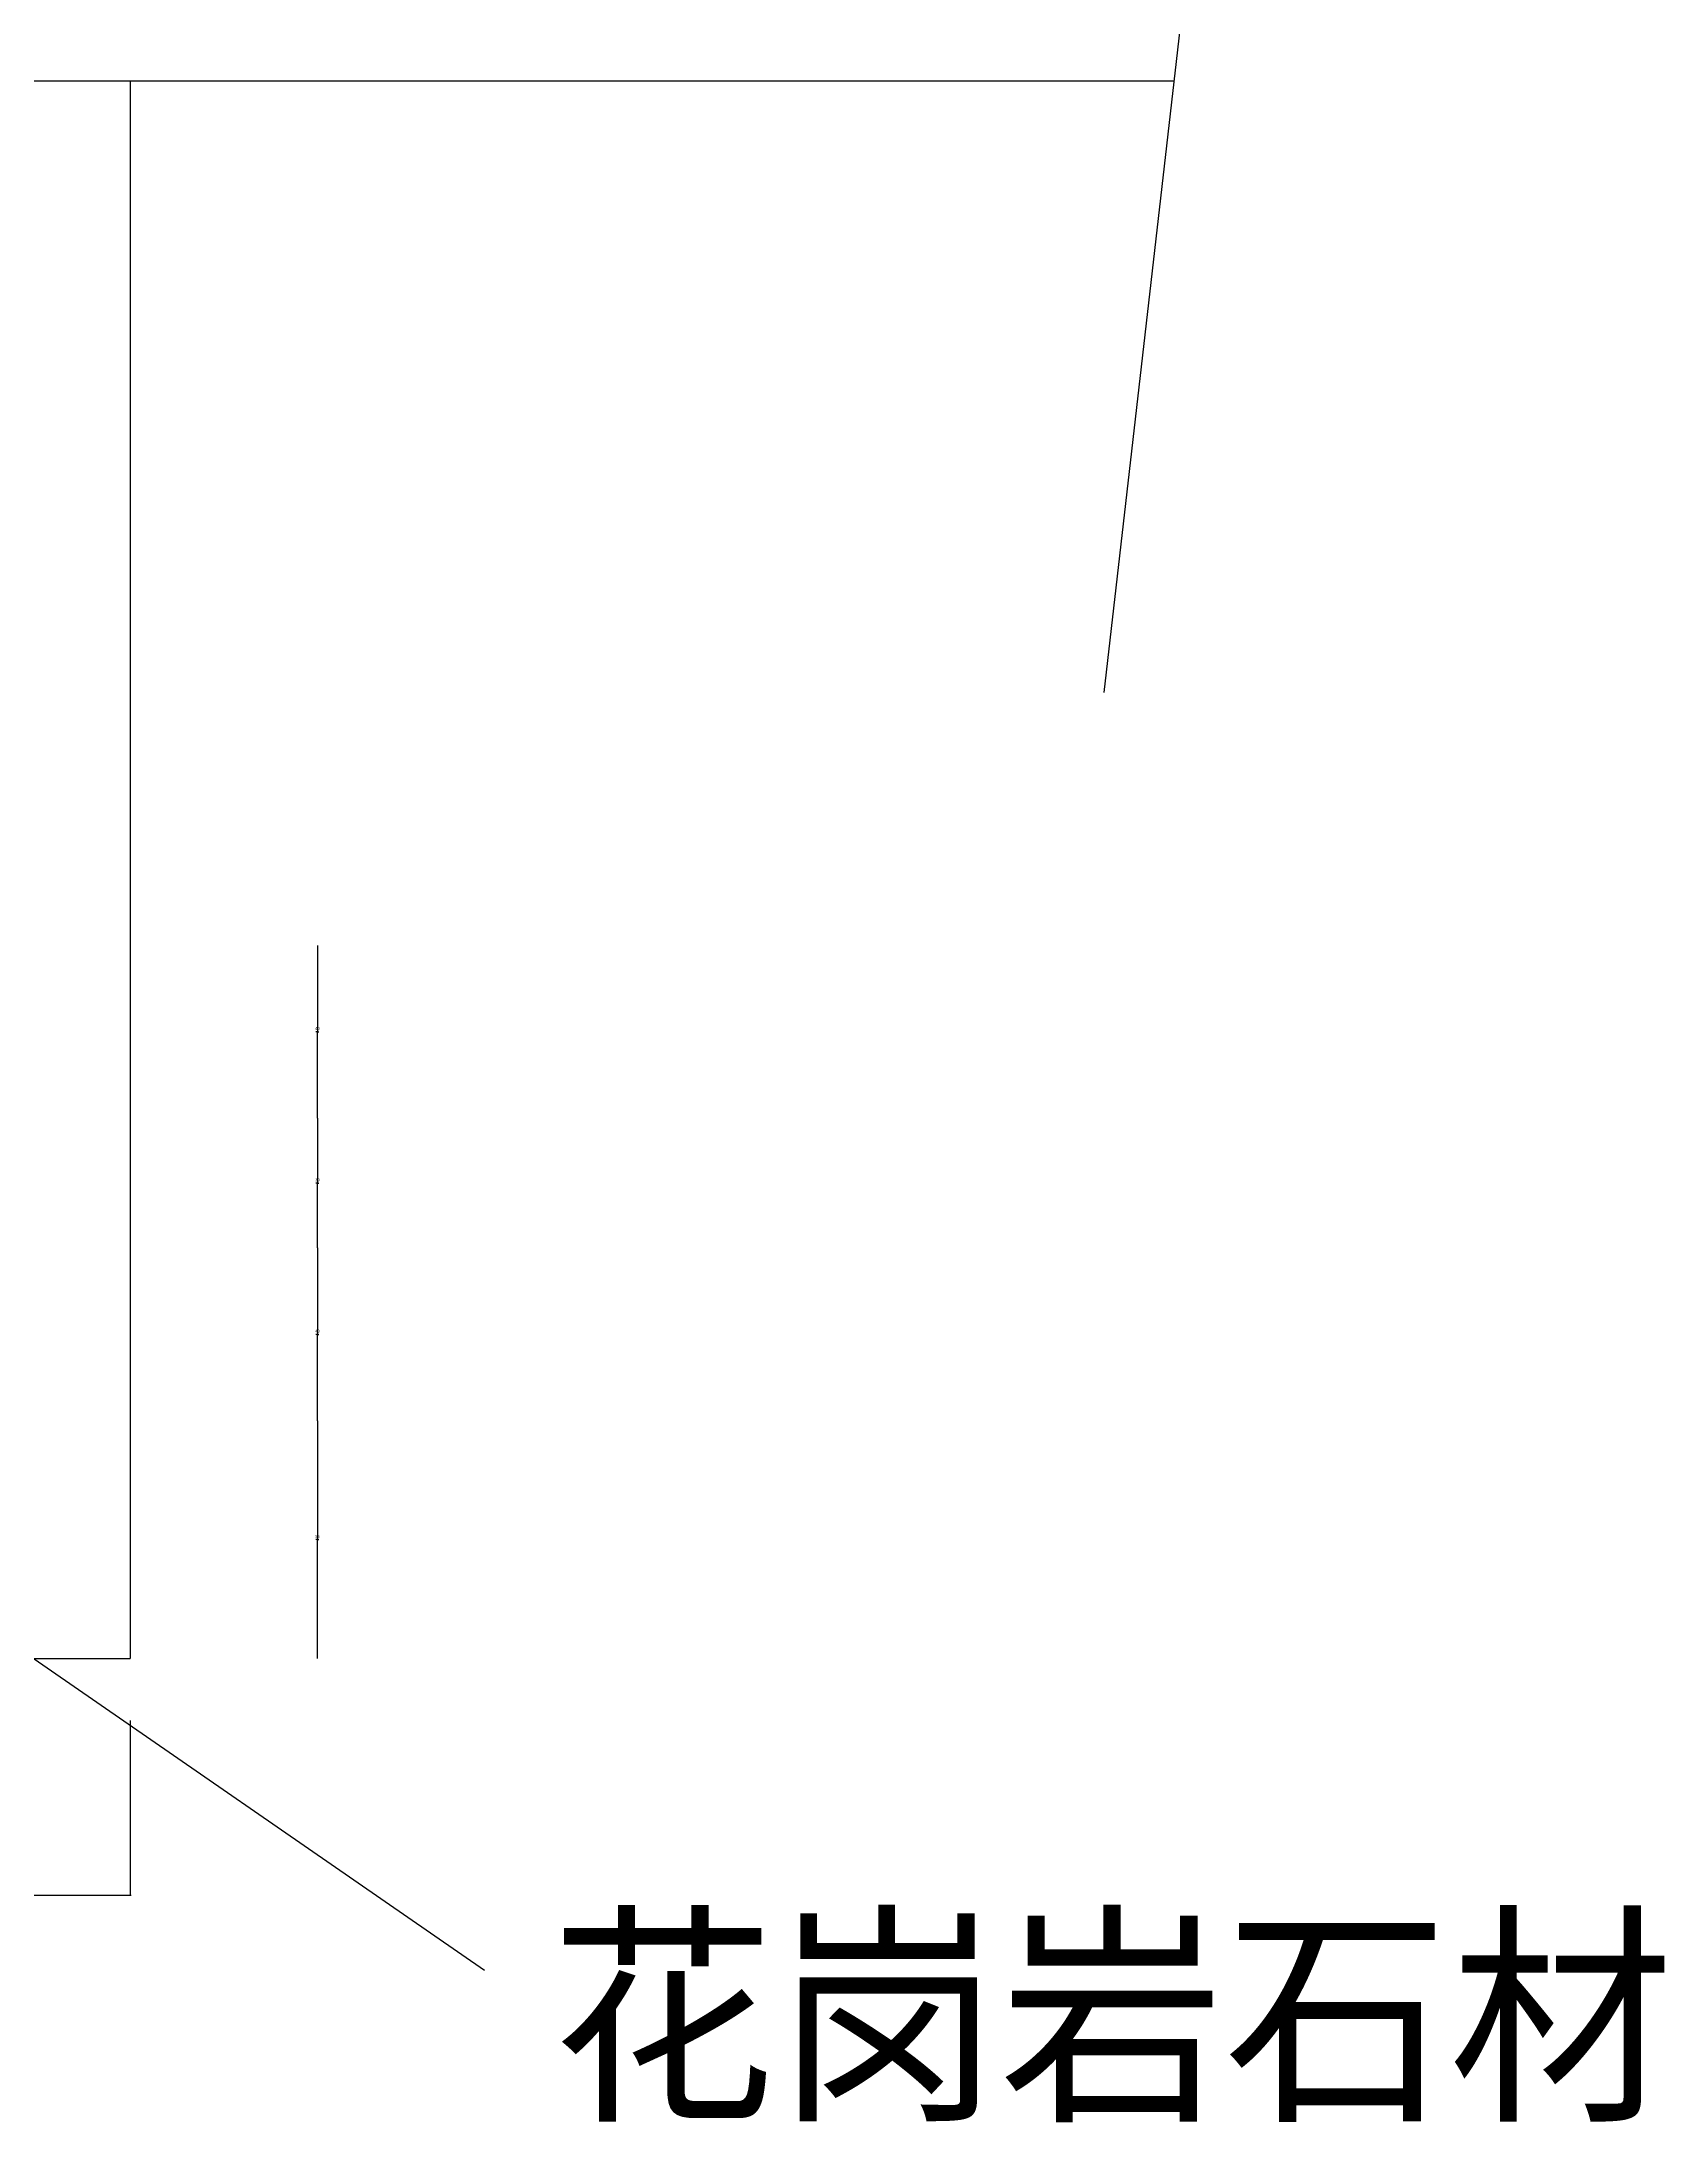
# Model space of a CAD drawing. Header units: metres. Extents: x 223 to 5375, y 130 to 7012.
# Drawn here: x 2816 to 3379, y 410 to 1132 of the extents above; entities that cross this region are included whole.
import ezdxf

# ---------------------------------------------------------------- set-up
doc = ezdxf.new("R2010")
doc.units = ezdxf.units.M
for name, color, linetype in [('4', 4, 'Continuous'), ('7', 7, 'Continuous'), ('DIM', 3, 'Continuous'), ('TEXT', 3, 'Continuous')]:
    doc.layers.add(name, color=color, linetype=linetype)
doc.dimstyles.get("Standard").update_dxf_attribs({"dimtxt": 2.5, "dimasz": 2.5, "dimexe": 1.25, "dimexo": 0.625, "dimtad": 1, "dimcen": 2.5, "dimazin": 3, "dimtfac": 1, "dimtmove": 0, "dimatfit": 3})

# ---------------------------------------------------------------- blocks, each defined once
blk = doc.blocks.new('*D34')
for p, q in [((2911.72, 818.43), (2911.72, 788.43)), ((2911.47, 788.43), (2911.22, 788.43)), ((2911.72, 758.43), (2911.72, 788.43)), ((2911.72, 788.43), (2911.72, 788.43)), ((2911.97, 788.43), (2912.22, 788.43))]:
    blk.add_line(p, q)
at = {"layer": 'Defpoints'}
for p in [(2911.72, 818.43), (2911.72, 788.43), (2911.72, 758.43)]:
    blk.add_point(p, dxfattribs=at)
at = {"layer": 'DIM', "insert": (2911.72, 789.555), "char_height": 1, "attachment_point": 5}
blk.add_mtext('40', dxfattribs=at)
blk = doc.blocks.new('*D35')
for p, q in [((2911.72, 713.43), (2911.72, 683.43)), ((2911.47, 683.43), (2911.22, 683.43)), ((2911.72, 653.43), (2911.72, 683.43)), ((2911.72, 683.43), (2911.72, 683.43)), ((2911.97, 683.43), (2912.22, 683.43))]:
    blk.add_line(p, q)
at = {"layer": 'Defpoints'}
for p in [(2911.72, 713.43), (2911.72, 683.43), (2911.72, 653.43)]:
    blk.add_point(p, dxfattribs=at)
at = {"layer": 'DIM', "insert": (2911.72, 684.555), "char_height": 1, "attachment_point": 5}
blk.add_mtext('40', dxfattribs=at)
blk = doc.blocks.new('*D36')
for p, q in [((2911.72, 758.43), (2911.72, 735.93)), ((2911.47, 735.93), (2911.22, 735.93)), ((2911.72, 713.43), (2911.72, 735.93)), ((2911.72, 735.93), (2911.72, 735.93)), ((2911.97, 735.93), (2912.22, 735.93))]:
    blk.add_line(p, q)
at = {"layer": 'Defpoints'}
for p in [(2911.72, 758.43), (2911.72, 735.93), (2911.72, 713.43)]:
    blk.add_point(p, dxfattribs=at)
at = {"layer": 'DIM', "insert": (2911.72, 737.055), "char_height": 1, "attachment_point": 5}
blk.add_mtext('30', dxfattribs=at)
blk = doc.blocks.new('*D37')
for p, q in [((2911.72, 653.43), (2911.72, 612.18)), ((2911.47, 612.18), (2911.22, 612.18)), ((2911.72, 570.93), (2911.72, 612.18)), ((2911.72, 612.18), (2911.72, 612.18)), ((2911.97, 612.18), (2912.22, 612.18))]:
    blk.add_line(p, q)
at = {"layer": 'Defpoints'}
for p in [(2911.72, 653.43), (2911.72, 612.18), (2911.72, 570.93)]:
    blk.add_point(p, dxfattribs=at)
at = {"layer": 'DIM', "insert": (2911.72, 613.305), "char_height": 1, "attachment_point": 5}
blk.add_mtext('55', dxfattribs=at)
blk = doc.blocks.new('*D40')
for p, q in [((2764.25, 549.47), (2764.25, 488.68)), ((2846.75, 549.47), (2846.75, 488.68)), ((2804.5, 488.68), (2764, 488.68)), ((2847, 488.68), (2806.5, 488.68))]:
    blk.add_line(p, q)
at = {"layer": 'Defpoints'}
for p in [(2764.25, 549.47), (2846.75, 549.47), (2846.75, 488.68)]:
    blk.add_point(p, dxfattribs=at)
at = {"layer": 'DIM', "insert": (2805.5, 488.68), "char_height": 1, "attachment_point": 5}
blk.add_mtext('55', dxfattribs=at)

msp = doc.modelspace()

# ---------------------------------------------------------------- linework, layer by layer
at = {"layer": '4'}
msp.add_line((2619.25, 1118.43), (3209.11, 1118.43), dxfattribs=at)
at = {"layer": '7'}
for p in [(2846.75, 1118.43), (1751.75, 570.93)]:
    msp.add_line(p, (2846.75, 570.93), dxfattribs=at)
at = {"layer": 'DIM'}
msp.add_line((3284.32, 1773.45), (3184.74, 906.22), dxfattribs=at)

# ---------------------------------------------------------------- texts
at = {"layer": 'TEXT'}
msp.add_text('花岗岩石材', height=60, dxfattribs=at).set_placement((2992.61, 416.65))

# ---------------------------------------------------------------- dimensions: what is measured, and where the dimension line sits
at = {"layer": 'DIM'}
for base, p1, p2, text, picture, middle in [((2911.72, 788.43), (2911.72, 818.43), (2911.72, 758.43), '40', '*D34', (2911.72, 789.555)), ((2911.72, 735.93), (2911.72, 758.43), (2911.72, 713.43), '30', '*D36', (2911.72, 737.055)), ((2911.72, 683.43), (2911.72, 713.43), (2911.72, 653.43), '40', '*D35', (2911.72, 684.555)), ((2911.72, 612.18), (2911.72, 653.43), (2911.72, 570.93), '55', '*D37', (2911.72, 613.305)), ((2846.75, 488.68), (2846.75, 549.47), (2764.25, 549.47), '55', '*D40', (2805.5, 488.68))]:
    dim = msp.add_linear_dim(base=base, p1=p1, p2=p2, text=text, dimstyle='Standard', dxfattribs=at)
    dim.commit()
    dim.dimension.update_dxf_attribs({"geometry": picture, "text_midpoint": middle})

# ---------------------------------------------------------------- leaders
msp.add_leader([(2293.68, 929.71), (2969.71, 462.75)], dimstyle='Standard', dxfattribs=at)

doc.saveas('drawing.dxf')
